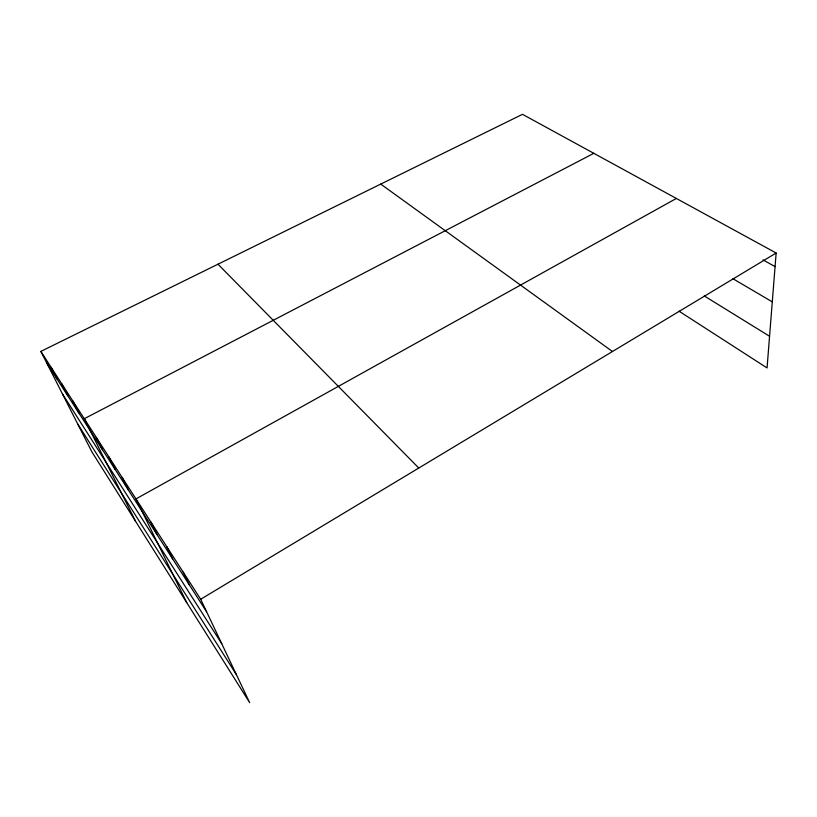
<?xml version="1.0" encoding="UTF-8"?>
<svg xmlns="http://www.w3.org/2000/svg" width="817" height="817" viewBox="0 0 817 817"><rect width="100%" height="100%" fill="white"/><g stroke="black" fill="none" stroke-linecap="round" stroke-linejoin="round"><path stroke-width="1.23" d="M40.85 351.392L200.686 599.259L249.675 702.681L91.851 451.821L40.85 351.392L522.492 114.319L776.15 253.015L767.061 367.936L678.958 311.144M200.686 599.259L776.15 253.015M676.364 198.449L135.969 498.901L186.746 602.66M593.826 153.32L84.274 418.723L135.53 521.246M763.037 259.898L775.078 266.618M732.92 278.709L772.29 301.861M704.285 295.948L769.563 336.257M380.742 184.091L612.464 351.504M217.976 264.208L418.784 468.039M46.865 363.228L206.599 611.729M62.46 393.947L221.754 643.735M77.738 424.033L236.368 674.597M61.653 383.653L67.709 395.663M51.042 367.19L57.078 379.119M72.723 400.82L78.789 412.902M96.335 437.432L102.421 449.656M108.947 456.989L115.034 469.285M122.141 477.455L128.218 489.802M150.931 522.094L156.976 534.532M166.658 546.491L172.673 558.951M183.222 572.176L189.187 584.645"/></g></svg>
